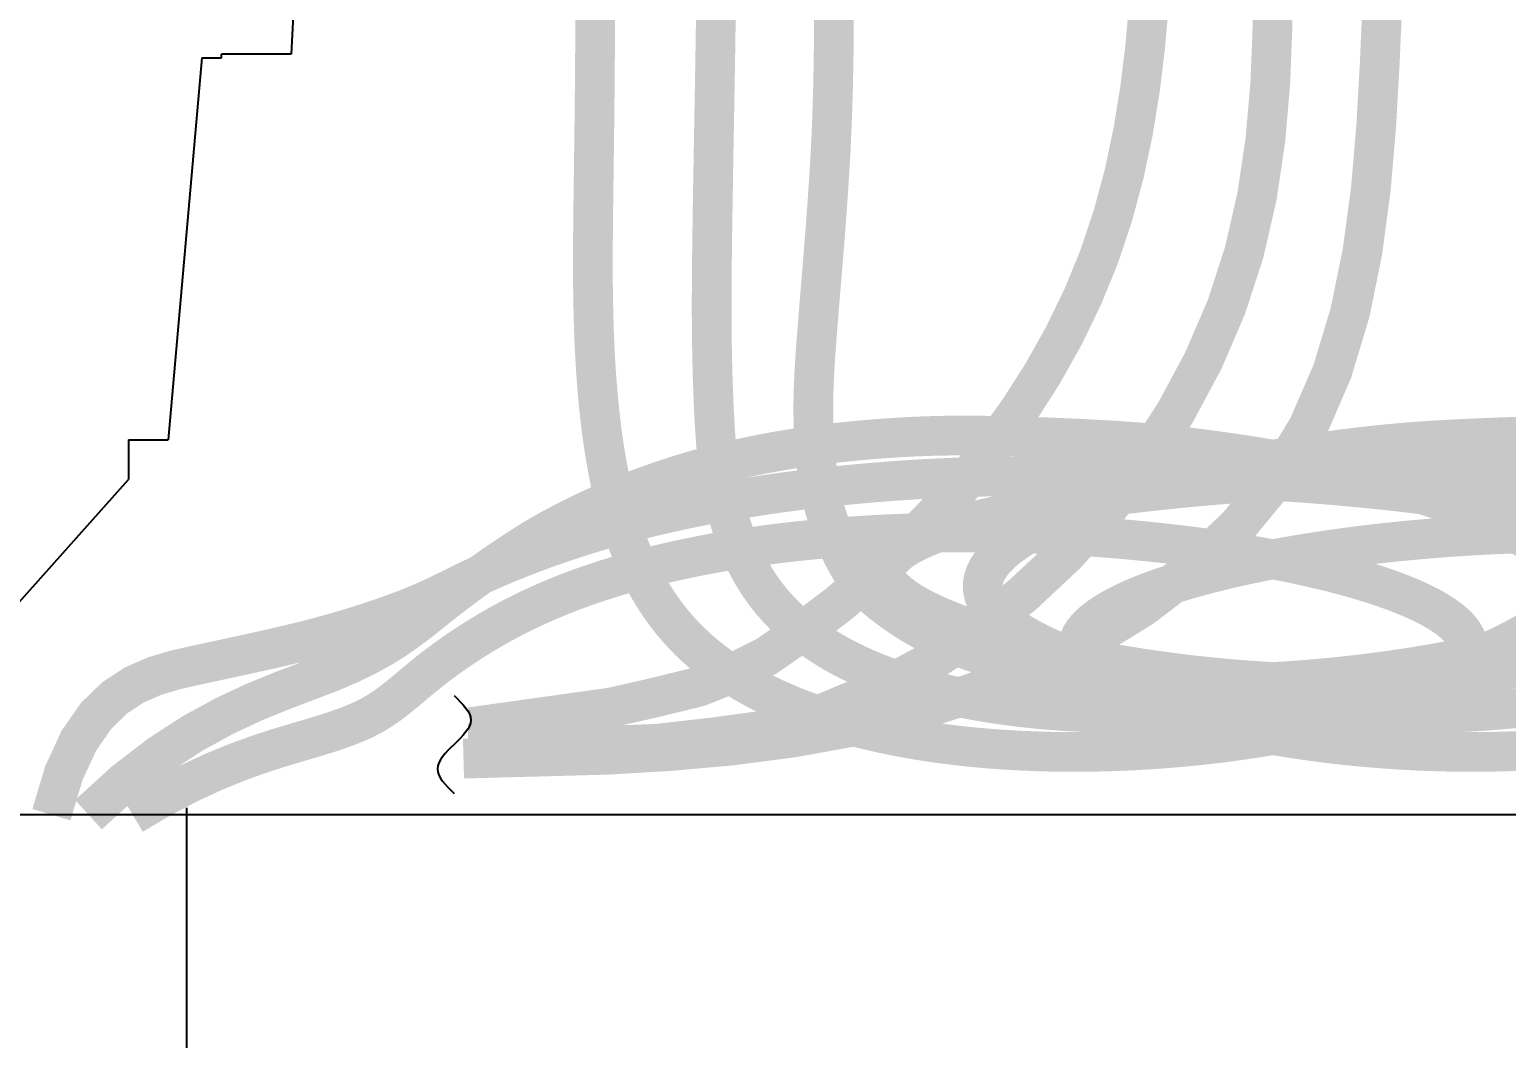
# Model space of a CAD drawing. Header units: feet. Extents: x -208 to 2089, y -974 to 342.
# Drawn here: x 1297.5 to 1371.9, y -569 to -518.2 of the extents above; entities that cross this region are included whole.
import ezdxf
from ezdxf import colors
from ezdxf.entities.mleader import LeaderData, LeaderLine
from ezdxf.math import Vec2, Vec3

# ---------------------------------------------------------------- set-up
doc = ezdxf.new("R2010")
doc.units = ezdxf.units.FT
doc.header["$MEASUREMENT"] = 0
for name, color, linetype in [('CABLE', 2, 'Continuous'), ('EQUIPMENT', 6, 'Continuous'), ('TEXT', 1, 'Continuous')]:
    doc.layers.add(name, color=color, linetype=linetype)
doc.styles.add('NEI-A', font='arial.ttf', dxfattribs={"height": 0.1})

msp = doc.modelspace()

# ---------------------------------------------------------------- linework, layer by layer
at = {"layer": 'CABLE', "const_width": 2}
for points in [[(1360.1311, -515.07373), (1360.11153, -517.97178), (1359.99866, -520.85792), (1359.75124, -523.72455), (1359.32803, -526.5641), (1358.68778, -529.36898), (1357.79101, -532.13115), (1356.62956, -534.83426), (1355.22212, -537.45489), (1353.58827, -539.96936), (1351.74756, -542.354), (1349.71957, -544.58516), (1347.52385, -546.63916), (1345.17998, -548.49234), (1342.70752, -550.12102), (1340.12603, -551.50155), (1337.45508, -552.61025), (1334.71269, -553.43775), (1331.92404, -553.81713), (1329.13883, -554.13469), (1326.33493, -554.24677), (1319.58687, -554.11601)], [(1326.01193, -516.77273), (1326.00954, -517.18785), (1326.00704, -517.60287), (1326.00441, -518.01781), (1326.00166, -518.43263), (1325.99877, -518.84735), (1325.99574, -519.26195), (1325.99255, -519.67641), (1325.98921, -520.09074), (1325.98569, -520.50493), (1325.98201, -520.91896), (1325.97814, -521.33283), (1325.97407, -521.74653), (1325.96981, -522.16004), (1325.96535, -522.57338), (1325.96067, -522.98651), (1325.95577, -523.39945), (1325.95069, -523.81219), (1325.94545, -524.22474), (1325.94009, -524.63711), (1325.93466, -525.0493), (1325.92917, -525.46134), (1325.92367, -525.87321), (1325.91818, -526.28494), (1325.91277, -526.69653), (1325.90754, -527.10802), (1325.90262, -527.51945), (1325.89814, -527.93088), (1325.89423, -528.34234), (1325.89101, -528.75387), (1325.88861, -529.16552), (1325.88717, -529.57733), (1325.8868, -529.98934), (1325.88766, -530.40161), (1325.88987, -530.81418), (1325.89359, -531.2271), (1325.89894, -531.64041), (1325.90608, -532.05417), (1325.91514, -532.46843), (1325.92627, -532.88322), (1325.9396, -533.2986), (1325.95528, -533.7146), (1325.97346, -534.13124), (1325.99429, -534.54857), (1326.01792, -534.96659), (1326.04449, -535.38536), (1326.07416, -535.80489), (1326.10707, -536.22521), (1326.1434, -536.64632), (1326.18336, -537.06805), (1326.22721, -537.4902), (1326.2752, -537.91258), (1326.32757, -538.33496), (1326.38458, -538.75717), (1326.44647, -539.17899), (1326.51348, -539.60022), (1326.58589, -540.02064), (1326.66399, -540.43992), (1326.74809, -540.85769), (1326.83852, -541.27361), (1326.93559, -541.68731), (1327.03961, -542.09843), (1327.15089, -542.50663), (1327.26977, -542.91154), (1327.39654, -543.3128), (1327.53152, -543.71007), (1327.67504, -544.10296), (1327.8274, -544.49114), (1327.98893, -544.87423), (1328.15994, -545.25188), (1328.34074, -545.62373), (1328.53166, -545.98942), (1328.73299, -546.3486), (1328.94493, -546.70099), (1329.16767, -547.04633), (1329.4014, -547.38435), (1329.6463, -547.7148), (1329.90256, -548.03739), (1330.17036, -548.35188), (1330.44989, -548.65799), (1330.74127, -548.95551), (1331.04433, -549.24442), (1331.35885, -549.52477), (1331.68461, -549.79658), (1332.02136, -550.05989), (1332.36888, -550.31475), (1332.72695, -550.56118), (1333.09534, -550.79921), (1333.47381, -551.02891), (1333.86205, -551.25035), (1334.25976, -551.46362), (1334.66663, -551.66883), (1335.08234, -551.86606), (1335.5066, -552.05542), (1335.93908, -552.23699), (1336.37949, -552.41088), (1336.8275, -552.57717), (1337.28281, -552.73597), (1337.74511, -552.88737), (1338.21409, -553.03147), (1338.68944, -553.16835), (1339.17085, -553.29812), (1339.658, -553.42087), (1340.1506, -553.53669), (1340.64832, -553.64569), (1341.15087, -553.74795), (1341.65792, -553.84357), (1342.16917, -553.93265), (1342.68431, -554.01528), (1343.20303, -554.09156), (1343.72502, -554.16158), (1344.24997, -554.22544), (1344.77757, -554.28323), (1345.30751, -554.33505), (1345.83947, -554.38099), (1346.37316, -554.42115), (1346.90826, -554.45563), (1347.44445, -554.48451), (1347.98144, -554.5079), (1348.5189, -554.52589), (1349.05653, -554.53858), (1349.59403, -554.54605), (1350.13107, -554.54841), (1350.66735, -554.54575), (1351.20256, -554.53817), (1351.7364, -554.52576), (1352.26854, -554.50862), (1352.79868, -554.48684), (1353.32651, -554.46051), (1353.85172, -554.42974), (1354.374, -554.39462), (1354.89304, -554.35523), (1355.40853, -554.31169), (1355.92017, -554.26408), (1356.42763, -554.2125), (1356.93061, -554.15705), (1357.4288, -554.09781), (1357.92189, -554.03489), (1358.40957, -553.96838), (1358.89153, -553.89837), (1359.36746, -553.82497), (1359.83705, -553.74826), (1360.29999, -553.66834), (1360.75598, -553.58531), (1361.20469, -553.49926), (1361.64582, -553.41029), (1362.07906, -553.31848), (1362.50411, -553.22395), (1362.92064, -553.12678), (1363.32835, -553.02707), (1363.72694, -552.92491), (1364.11608, -552.8204), (1364.49548, -552.71363), (1364.86481, -552.6047), (1365.22378, -552.49371), (1365.57207, -552.38075), (1365.90936, -552.26591), (1366.23536, -552.14929), (1366.54975, -552.03099), (1366.85222, -551.91109), (1367.14246, -551.78971), (1367.42016, -551.66692), (1367.68502, -551.54283), (1367.93671, -551.41754), (1368.17493, -551.29113), (1368.39938, -551.1637), (1368.60973, -551.03535), (1368.80569, -550.90618), (1368.98696, -550.77627), (1369.15331, -550.64571), (1369.30455, -550.5146), (1369.44047, -550.38301), (1369.56088, -550.25104), (1369.66555, -550.11877), (1369.75431, -549.98628), (1369.82693, -549.85367), (1369.88328, -549.72101), (1369.92345, -549.58837), (1369.94758, -549.4558), (1369.95584, -549.32337), (1369.94837, -549.19112), (1369.92531, -549.05912), (1369.88683, -548.92742), (1369.83307, -548.79608), (1369.76419, -548.66515), (1369.68041, -548.5347), (1369.58194, -548.40476), (1369.46902, -548.27539), (1369.34186, -548.14665), (1369.20069, -548.01858), (1369.04573, -547.89123), (1368.87721, -547.76466), (1368.69534, -547.63891), (1368.50036, -547.51404), (1368.29248, -547.3901), (1368.07193, -547.26714), (1367.83893, -547.14522), (1367.5937, -547.02437), (1367.33647, -546.90465), (1367.06747, -546.78612), (1366.7869, -546.66883), (1366.49501, -546.55282), (1366.19201, -546.43815), (1365.87812, -546.32487), (1365.55357, -546.21303), (1365.21858, -546.10269), (1364.87337, -545.99388), (1364.51817, -545.88667), (1364.1532, -545.7811), (1363.77869, -545.67723), (1363.39485, -545.5751), (1363.00192, -545.47478), (1362.60011, -545.3763), (1362.18964, -545.27973), (1361.77075, -545.1851), (1361.34365, -545.09248), (1360.90857, -545.00191), (1360.46573, -544.91345), (1360.01535, -544.82715), (1359.55766, -544.74305), (1359.09288, -544.66121), (1358.62124, -544.58168), (1358.14295, -544.50452), (1357.65824, -544.42976), (1357.16734, -544.35747), (1356.67046, -544.28769), (1356.16784, -544.22048), (1355.65968, -544.15588), (1355.14623, -544.09396), (1354.62769, -544.03475), (1354.1043, -543.97831), (1353.57627, -543.9247), (1353.04384, -543.87395), (1352.50721, -543.82614), (1351.96663, -543.78129), (1351.4223, -543.73947), (1350.87446, -543.70073), (1350.32333, -543.66512), (1349.76912, -543.63269), (1349.21207, -543.60349), (1348.65239, -543.57757), (1348.09032, -543.55498), (1347.52606, -543.53578), (1346.95986, -543.52001), (1346.39192, -543.50773), (1345.82248, -543.49899), (1345.25175, -543.49384), (1344.67996, -543.49232), (1344.10734, -543.4945), (1343.5341, -543.50042), (1342.96047, -543.51014), (1342.38668, -543.5237), (1341.81294, -543.54115), (1341.23948, -543.56255), (1340.66652, -543.58795), (1340.09429, -543.6174), (1339.523, -543.65095), (1338.95289, -543.68865), (1338.38418, -543.73056), (1337.81709, -543.77672), (1337.25184, -543.82718), (1336.68865, -543.882), (1336.12775, -543.94123), (1335.56937, -544.00491), (1335.01372, -544.07311), (1334.46103, -544.14587), (1333.91152, -544.22324), (1333.36542, -544.30527), (1332.82295, -544.39202), (1332.28433, -544.48353), (1331.74979, -544.57986), (1331.21954, -544.68106), (1330.69382, -544.78717), (1330.17284, -544.89826), (1329.65683, -545.01437), (1329.14601, -545.13555), (1328.64061, -545.26185), (1328.14085, -545.39333), (1327.64694, -545.53004), (1327.15913, -545.67202), (1326.67761, -545.81932), (1326.20253, -545.97197), (1325.73405, -546.12997), (1325.27229, -546.29335), (1324.8174, -546.46211), (1324.36952, -546.63627), (1323.92879, -546.81585), (1323.49535, -547.00085), (1323.06929, -547.19128), (1322.65054, -547.38705), (1322.23898, -547.58806), (1321.83448, -547.79421), (1321.43693, -548.0054), (1321.04619, -548.22152), (1320.66216, -548.44248), (1320.2847, -548.66818), (1319.91383, -548.8984), (1319.55008, -549.13252), (1319.19412, -549.36982), (1318.8466, -549.60955), (1318.50819, -549.851), (1318.17955, -550.09342), (1317.86135, -550.33609), (1317.55424, -550.57827), (1317.25839, -550.81915), (1316.97191, -551.05753), (1316.69243, -551.29213), (1316.41756, -551.52167), (1316.14491, -551.74486), (1315.87211, -551.96042), (1315.59677, -552.16708), (1315.3165, -552.36354), (1315.02727, -552.54936), (1314.71849, -552.72742), (1314.37789, -552.90143), (1313.99321, -553.07512), (1313.5522, -553.2522), (1313.04261, -553.43638), (1312.45218, -553.63138), (1311.76865, -553.84091), (1310.98219, -554.07108), (1310.09256, -554.33753), (1309.10196, -554.65829), (1308.01259, -555.05139), (1306.82663, -555.53486), (1305.54628, -556.12673), (1304.17371, -556.84503), (1302.71114, -557.70778)], [(1365.65278, -516.58555), (1365.51374, -519.7747), (1365.33399, -522.98831), (1365.06153, -526.19272), (1364.63976, -529.3507), (1364.01208, -532.42498), (1363.12188, -535.37833), (1361.91255, -538.1735), (1360.32972, -540.77382), (1358.37331, -543.15716), (1356.09945, -545.31641), (1353.56685, -547.24513), (1350.83423, -548.9369), (1347.9603, -550.38529), (1345.00363, -551.58397), (1342.00544, -552.5386), (1338.97414, -553.27745), (1335.91445, -553.83136), (1332.8311, -554.23116), (1329.72883, -554.50765), (1326.61237, -554.69167), (1319.37162, -554.88624)], [(1353.89257, -516.8147), (1353.70107, -519.00749), (1353.43571, -521.18398), (1353.08347, -523.33888), (1352.63137, -525.46689), (1352.0664, -527.56273), (1351.37558, -529.62109), (1350.55004, -531.63686), (1349.59469, -533.60557), (1348.51732, -535.52285), (1347.32568, -537.38432), (1346.02756, -539.18563), (1344.63072, -540.92241), (1343.14294, -542.59031), (1341.57199, -544.18495), (1339.92564, -545.70198), (1338.21166, -547.13702), (1336.43783, -548.48572), (1334.61191, -549.74372), (1332.86506, -550.60687), (1331.21127, -551.26795), (1328.89598, -551.83459), (1326.81694, -552.30679), (1319.72929, -553.2984)], [(1332.08905, -516.88438), (1332.07053, -518.17198), (1332.0517, -519.38148), (1332.03298, -520.51347), (1332.01477, -521.56855), (1331.9975, -522.54731), (1331.98148, -523.45191), (1331.96671, -524.29063), (1331.95308, -525.07336), (1331.9405, -525.80993), (1331.92886, -526.51021), (1331.91807, -527.18405), (1331.90802, -527.8413), (1331.89862, -528.49183), (1331.88986, -529.14382), (1331.88206, -529.79874), (1331.87565, -530.45642), (1331.87103, -531.11665), (1331.86862, -531.77926), (1331.86885, -532.44406), (1331.87213, -533.11085), (1331.87887, -533.77944), (1331.8894, -534.44873), (1331.90372, -535.11391), (1331.92172, -535.76926), (1331.94331, -536.40905), (1331.96839, -537.02756), (1331.99686, -537.61906), (1332.02862, -538.17783), (1332.06358, -538.69814), (1332.10169, -539.17609), (1332.14313, -539.61502), (1332.18813, -540.0201), (1332.23692, -540.3965), (1332.28974, -540.74939), (1332.34681, -541.08392), (1332.40838, -541.40528), (1332.47466, -541.71862), (1332.5459, -542.02822), (1332.62226, -542.33483), (1332.70393, -542.6383), (1332.79108, -542.93848), (1332.8839, -543.23523), (1332.98255, -543.5284), (1333.08722, -543.81785), (1333.19807, -544.10342), (1333.31529, -544.38498), (1333.43904, -544.66239), (1333.56947, -544.93551), (1333.70675, -545.2042), (1333.85102, -545.46834), (1334.00246, -545.72778), (1334.16122, -545.98239), (1334.32746, -546.23203), (1334.50131, -546.47659), (1334.68276, -546.71603), (1334.87179, -546.95031), (1335.06837, -547.17941), (1335.27246, -547.40332), (1335.48404, -547.622), (1335.70308, -547.83542), (1335.92954, -548.04358), (1336.16337, -548.24644), (1336.40446, -548.44404), (1336.65265, -548.63643), (1336.90779, -548.82365), (1337.16975, -549.00573), (1337.43838, -549.18273), (1337.71353, -549.35468), (1337.99505, -549.52163), (1338.28281, -549.68361), (1338.57665, -549.84068), (1338.87643, -549.99287), (1339.182, -550.14023), (1339.49321, -550.2828), (1339.80992, -550.42063), (1340.13198, -550.55376), (1340.45924, -550.68222), (1340.79155, -550.80608), (1341.12878, -550.92536), (1341.47076, -551.04011), (1341.81736, -551.15038), (1342.16843, -551.25621), (1342.52382, -551.35763), (1342.88338, -551.45471), (1343.24697, -551.54747), (1343.61444, -551.63596), (1343.98564, -551.72023), (1344.36043, -551.80031), (1344.73866, -551.87626), (1345.12018, -551.94812), (1345.50484, -552.01592), (1345.8925, -552.07971), (1346.28301, -552.13954), (1346.67623, -552.19544), (1347.072, -552.24747), (1347.47018, -552.29566), (1347.87062, -552.34006), (1348.27319, -552.38071), (1348.67772, -552.41766), (1349.08407, -552.45094), (1349.49209, -552.48061), (1349.90165, -552.5067), (1350.31259, -552.52926), (1350.72476, -552.54833), (1351.13801, -552.56395), (1351.55221, -552.57617), (1351.9672, -552.58504), (1352.38284, -552.59059), (1352.79897, -552.59286), (1353.21546, -552.59191), (1353.63215, -552.58777), (1354.0489, -552.58049), (1354.46557, -552.57011), (1354.88199, -552.55668), (1355.29804, -552.54023), (1355.71355, -552.52082), (1356.12839, -552.49848), (1356.5424, -552.47326), (1356.95545, -552.44519), (1357.36737, -552.41434), (1357.77803, -552.38073), (1358.18728, -552.34441), (1358.59497, -552.30543), (1359.00096, -552.26382), (1359.40509, -552.21963), (1359.80723, -552.17291), (1360.20721, -552.1237), (1360.60491, -552.07204), (1361.00016, -552.01797), (1361.39283, -551.96154), (1361.78276, -551.90279), (1362.16981, -551.84177), (1362.55383, -551.77851), (1362.93468, -551.71306), (1363.3122, -551.64547), (1363.68625, -551.57577), (1364.05669, -551.50402), (1364.42337, -551.43025), (1364.78613, -551.35451), (1365.14484, -551.27684), (1365.49934, -551.19728), (1365.8495, -551.11588), (1366.19515, -551.03268), (1366.53616, -550.94772), (1366.87238, -550.86106), (1367.20366, -550.77272), (1367.52985, -550.68276), (1367.85081, -550.59121), (1368.16639, -550.49813), (1368.47644, -550.40355), (1368.78081, -550.30751), (1369.07937, -550.21007), (1369.37196, -550.11126), (1369.65843, -550.01113), (1369.93865, -549.90972), (1370.21245, -549.80707), (1370.4797, -549.70323), (1370.74024, -549.59824), (1370.99394, -549.49214), (1371.24064, -549.38498), (1371.48019, -549.27681), (1371.71245, -549.16765), (1371.93728, -549.05756), (1372.15452, -548.94659), (1372.36403, -548.83476), (1372.56566, -548.72214), (1372.75926, -548.60875), (1372.9447, -548.49465)], [(1338.02716, -516.78784), (1338.02607, -517.4866), (1338.02315, -518.14714), (1338.01813, -518.7897), (1338.01076, -519.43121), (1338.00078, -520.07526), (1337.98794, -520.72214), (1337.97199, -521.37212), (1337.95267, -522.02548), (1337.92973, -522.68251), (1337.90292, -523.34348), (1337.87199, -524.00867), (1337.83679, -524.67827), (1337.79757, -525.35219), (1337.75471, -526.03021), (1337.70858, -526.71216), (1337.65954, -527.39783), (1337.60795, -528.08704), (1337.5542, -528.77959), (1337.49864, -529.47529), (1337.44175, -530.17296), (1337.38444, -530.86753), (1337.32774, -531.55292), (1337.27267, -532.22307), (1337.22024, -532.87191), (1337.17148, -533.49338), (1337.12742, -534.08142), (1337.08907, -534.62994), (1337.05722, -535.13482), (1337.03175, -535.59954), (1337.01229, -536.02953), (1336.99849, -536.43022), (1336.98999, -536.80701), (1336.98643, -537.16534), (1336.98745, -537.51061), (1336.99269, -537.84826), (1337.00187, -538.18277), (1337.01511, -538.51494), (1337.03256, -538.84464), (1337.05444, -539.17175), (1337.0809, -539.49613), (1337.11214, -539.81766), (1337.14835, -540.13621), (1337.1897, -540.45165), (1337.23638, -540.76385), (1337.28857, -541.07267), (1337.34646, -541.37801), (1337.41022, -541.67971), (1337.48005, -541.97766), (1337.55613, -542.27173), (1337.63864, -542.56179), (1337.72776, -542.8477), (1337.82341, -543.12907), (1337.92445, -543.40438), (1338.02947, -543.67184), (1338.13706, -543.92965), (1338.24582, -544.17604), (1338.35432, -544.4092), (1338.46118, -544.62736), (1338.56497, -544.82871), (1338.66465, -545.01212), (1338.7607, -545.17909), (1338.85393, -545.33176), (1338.94517, -545.47229), (1339.03525, -545.60282), (1339.125, -545.7255), (1339.21525, -545.84248), (1339.30683, -545.95591), (1339.40076, -546.0678), (1339.49889, -546.17962), (1339.60329, -546.29271), (1339.71598, -546.40841), (1339.83904, -546.52805), (1339.97451, -546.65297), (1340.12444, -546.7845), (1340.29088, -546.92399), (1340.4753, -547.07224), (1340.67681, -547.22799), (1340.89396, -547.38943), (1341.12528, -547.55478), (1341.36931, -547.72223), (1341.62458, -547.88999), (1341.88963, -548.05627), (1342.16299, -548.21927), (1342.44343, -548.37749), (1342.73055, -548.5307), (1343.02421, -548.67892), (1343.32425, -548.82222), (1343.63051, -548.96065), (1343.94284, -549.09424), (1344.26108, -549.22307), (1344.58507, -549.34716), (1344.91465, -549.46658), (1345.24968, -549.58137), (1345.58998, -549.69158), (1345.93541, -549.79727), (1346.28581, -549.89848), (1346.64101, -549.99526), (1347.00087, -550.08766), (1347.36523, -550.17574), (1347.73393, -550.25954), (1348.1068, -550.33911), (1348.48371, -550.4145), (1348.86449, -550.48576), (1349.24897, -550.55295), (1349.63702, -550.61611), (1350.02846, -550.67528), (1350.42314, -550.73053), (1350.82091, -550.78191), (1351.2216, -550.82945), (1351.62507, -550.87321), (1352.03115, -550.91324), (1352.43969, -550.9496), (1352.85053, -550.98232), (1353.26351, -551.01147), (1353.67847, -551.03709), (1354.09527, -551.05922), (1354.51374, -551.07793), (1354.93373, -551.09325), (1355.35507, -551.10525), (1355.77762, -551.11396), (1356.20121, -551.11945), (1356.62569, -551.12175), (1357.05091, -551.12093), (1357.47669, -551.11702), (1357.9029, -551.11008), (1358.32936, -551.10016), (1358.75593, -551.08731), (1359.18244, -551.07158), (1359.60875, -551.05301), (1360.03469, -551.03167), (1360.4601, -551.00759), (1360.88484, -550.98083), (1361.30873, -550.95144), (1361.73163, -550.91947), (1362.15339, -550.88496), (1362.57383, -550.84797), (1362.99281, -550.80855), (1363.41016, -550.76675), (1363.82574, -550.72262), (1364.23938, -550.6762), (1364.65093, -550.62755), (1365.06022, -550.57671), (1365.46712, -550.52374), (1365.87144, -550.46869), (1366.27305, -550.41161), (1366.67178, -550.35254), (1367.06748, -550.29154), (1367.45999, -550.22865), (1367.84914, -550.16393), (1368.2348, -550.09742), (1368.61679, -550.02919), (1368.99496, -549.95926), (1369.36916, -549.8877), (1369.73923, -549.81456), (1370.105, -549.73989), (1370.46633, -549.66372), (1370.82306, -549.58613), (1371.17503, -549.50714), (1371.52208, -549.42683), (1371.86406, -549.34522), (1372.2008, -549.26239), (1372.53216, -549.17836), (1372.85798, -549.0932), (1373.17809, -549.00696)], [(1372.99373, -543.89177), (1372.81942, -543.77807), (1372.63762, -543.66494), (1372.44844, -543.55239), (1372.25198, -543.44046), (1372.04834, -543.32917), (1371.83765, -543.21854), (1371.62, -543.1086), (1371.39551, -542.99937), (1371.16428, -542.89088), (1370.92641, -542.78315), (1370.68203, -542.67621), (1370.43123, -542.57007), (1370.17412, -542.46477), (1369.91081, -542.36033), (1369.64141, -542.25678), (1369.36602, -542.15413), (1369.08476, -542.05242), (1368.79773, -541.95166), (1368.50504, -541.85189), (1368.20679, -541.75312), (1367.9031, -541.65539), (1367.59407, -541.55871), (1367.27981, -541.46311), (1366.96043, -541.36862), (1366.63603, -541.27525), (1366.30673, -541.18304), (1365.97263, -541.09201), (1365.63383, -541.00218), (1365.29045, -540.91358), (1364.9426, -540.82623), (1364.59037, -540.74016), (1364.23389, -540.65539), (1363.87325, -540.57194), (1363.50857, -540.48985), (1363.13995, -540.40912), (1362.7675, -540.3298), (1362.39133, -540.25191), (1362.01154, -540.17546), (1361.62825, -540.10048), (1361.24156, -540.027), (1360.85157, -539.95505), (1360.45841, -539.88464), (1360.06216, -539.8158), (1359.66295, -539.74855), (1359.26088, -539.68293), (1358.85606, -539.61895), (1358.44859, -539.55664), (1358.03859, -539.49603), (1357.62616, -539.43713), (1357.2114, -539.37998), (1356.79443, -539.32459), (1356.37536, -539.27099), (1355.95428, -539.21922), (1355.53132, -539.16928), (1355.10543, -539.12119), (1354.67101, -539.07488), (1354.2213, -539.03026), (1353.74957, -538.98726), (1353.24905, -538.94579), (1352.71301, -538.90575), (1352.13469, -538.86708), (1351.50734, -538.82967), (1350.82766, -538.79357), (1350.10612, -538.75919), (1349.35665, -538.72711), (1348.59317, -538.69787), (1347.8296, -538.67201), (1347.07987, -538.65008), (1346.35789, -538.63265), (1345.67758, -538.62025), (1345.04943, -538.61328), (1344.47014, -538.61153), (1343.93297, -538.61464), (1343.43117, -538.62223), (1342.958, -538.63394), (1342.50672, -538.6494), (1342.07059, -538.66824), (1341.64286, -538.6901), (1341.21794, -538.71468), (1340.7948, -538.74193), (1340.37353, -538.77188), (1339.95425, -538.80456), (1339.53707, -538.83998), (1339.12209, -538.87818), (1338.70942, -538.91918), (1338.29917, -538.96299), (1337.89144, -539.00966), (1337.48633, -539.05919), (1337.08393, -539.1116), (1336.68433, -539.16692), (1336.28763, -539.22515), (1335.89392, -539.28633), (1335.50328, -539.35046), (1335.11581, -539.41757), (1334.73159, -539.48767), (1334.35064, -539.56075), (1333.97294, -539.63679), (1333.59851, -539.71577), (1333.22733, -539.79768), (1332.85942, -539.8825), (1332.49477, -539.97021), (1332.13338, -540.0608), (1331.77524, -540.15425), (1331.42033, -540.25053), (1331.06861, -540.3496), (1330.72005, -540.45145), (1330.37461, -540.55604), (1330.03226, -540.66333), (1329.69297, -540.77331), (1329.3567, -540.88594), (1329.02342, -541.00119), (1328.69309, -541.11903), (1328.36568, -541.23943), (1328.04116, -541.36236), (1327.71949, -541.48779), (1327.40064, -541.6157), (1327.08457, -541.74604), (1326.77125, -541.8788), (1326.46064, -542.01394), (1326.15272, -542.15144), (1325.84745, -542.29125), (1325.54478, -542.43336), (1325.2447, -542.57773), (1324.94717, -542.72433), (1324.65214, -542.87313), (1324.35959, -543.02411), (1324.06884, -543.17773), (1323.7766, -543.33641), (1323.47896, -543.50309), (1323.17199, -543.68069), (1322.85177, -543.87213), (1322.51436, -544.08035), (1322.15585, -544.30827), (1321.77231, -544.55882), (1321.36122, -544.83402), (1320.9256, -545.13229), (1320.46989, -545.45115), (1319.99853, -545.78812), (1319.51594, -546.14071), (1319.02656, -546.50646), (1318.53483, -546.88288), (1318.04516, -547.26748), (1317.55798, -547.65816), (1317.05765, -548.05433), (1316.52448, -548.45578), (1315.93883, -548.86229), (1315.28101, -549.27364), (1314.53137, -549.68962), (1313.67023, -550.11001), (1312.67794, -550.5346), (1311.54035, -550.97029), (1310.26541, -551.45254), (1308.86662, -552.02392), (1307.35745, -552.727), (1305.75139, -553.60435), (1304.06192, -554.69855), (1302.30253, -556.05217), (1300.48669, -557.70778)], [(1373.18541, -552.24747), (1372.78722, -552.29566), (1372.38678, -552.34006), (1371.98422, -552.38071), (1371.57969, -552.41766), (1371.17334, -552.45094), (1370.76531, -552.48061), (1370.35576, -552.5067), (1369.94482, -552.52926), (1369.53265, -552.54833), (1369.11939, -552.56395), (1368.70519, -552.57617), (1368.2902, -552.58504), (1367.87457, -552.59059), (1367.45843, -552.59286), (1367.04194, -552.59191), (1366.62525, -552.58777), (1366.2085, -552.58049), (1365.79184, -552.57011), (1365.37541, -552.55668), (1364.95937, -552.54023), (1364.54385, -552.52082), (1364.12902, -552.49848), (1363.715, -552.47326), (1363.30196, -552.44519), (1362.89003, -552.41434), (1362.47937, -552.38073), (1362.07012, -552.34441), (1361.66243, -552.30543), (1361.25644, -552.26382), (1360.85231, -552.21963), (1360.45018, -552.17291), (1360.05019, -552.1237), (1359.6525, -552.07204), (1359.25724, -552.01797), (1358.86458, -551.96154), (1358.47465, -551.90279), (1358.0876, -551.84177), (1357.70358, -551.77851), (1357.32273, -551.71306), (1356.94521, -551.64547), (1356.57115, -551.57577), (1356.20071, -551.50402), (1355.83404, -551.43025), (1355.47127, -551.35451), (1355.11256, -551.27684), (1354.75806, -551.19728), (1354.40791, -551.11588), (1354.06225, -551.03268), (1353.72124, -550.94772), (1353.38503, -550.86106), (1353.05375, -550.77272), (1352.72756, -550.68276), (1352.4066, -550.59121), (1352.09102, -550.49813), (1351.78097, -550.40355), (1351.47659, -550.30751), (1351.17803, -550.21007), (1350.88544, -550.11126), (1350.59897, -550.01113), (1350.31876, -549.90972), (1350.04495, -549.80707), (1349.77771, -549.70323), (1349.51716, -549.59824), (1349.26347, -549.49214), (1349.01677, -549.38498), (1348.77722, -549.27681), (1348.54495, -549.16765), (1348.32013, -549.05756), (1348.10289, -548.94659), (1347.89338, -548.83476), (1347.69175, -548.72214), (1347.49814, -548.60875), (1347.31271, -548.49465), (1347.1356, -548.37987), (1346.96695, -548.26447), (1346.80692, -548.14848), (1346.65564, -548.03194), (1346.51328, -547.91491), (1346.37996, -547.79742), (1346.25582, -547.67951), (1346.14095, -547.56123), (1346.03549, -547.44262), (1345.93953, -547.32371), (1345.85321, -547.20455), (1345.77662, -547.08518), (1345.70989, -546.96564), (1345.6531, -546.84597), (1345.60622, -546.7262), (1345.56921, -546.60636), (1345.542, -546.48647), (1345.52455, -546.36657), (1345.5168, -546.24668), (1345.5187, -546.12683), (1345.53018, -546.00705), (1345.5512, -545.88738), (1345.58165, -545.76782), (1345.62143, -545.64842), (1345.67042, -545.52918), (1345.72852, -545.41015), (1345.79562, -545.29133), (1345.87161, -545.17276), (1345.95639, -545.05446), (1346.04985, -544.93646), (1346.15187, -544.81878), (1346.26236, -544.70144), (1346.38121, -544.58447), (1346.50829, -544.46789), (1346.64352, -544.35174), (1346.78678, -544.23602), (1346.93797, -544.12077), (1347.09697, -544.00602), (1347.26367, -543.89177), (1347.43798, -543.77807), (1347.61978, -543.66494), (1347.80897, -543.55239), (1348.00543, -543.44046), (1348.20906, -543.32917), (1348.41975, -543.21854), (1348.6374, -543.1086), (1348.86189, -542.99937), (1349.09313, -542.89088), (1349.33099, -542.78315), (1349.57538, -542.67621), (1349.82618, -542.57007), (1350.08329, -542.46477), (1350.3466, -542.36033), (1350.616, -542.25678), (1350.89138, -542.15413), (1351.17264, -542.05242), (1351.45967, -541.95166), (1351.75237, -541.85189), (1352.05061, -541.75312), (1352.3543, -541.65539), (1352.66333, -541.55871), (1352.97759, -541.46311), (1353.29697, -541.36862), (1353.62137, -541.27525), (1353.95068, -541.18304), (1354.28478, -541.09201), (1354.62357, -541.00218), (1354.96695, -540.91358), (1355.31481, -540.82623), (1355.66703, -540.74016), (1356.02352, -540.65539), (1356.38415, -540.57194), (1356.74884, -540.48985), (1357.11746, -540.40912), (1357.48991, -540.3298), (1357.86608, -540.25191), (1358.24586, -540.17546), (1358.62916, -540.10048), (1359.01585, -540.027), (1359.40583, -539.95505), (1359.799, -539.88464), (1360.19524, -539.8158), (1360.59445, -539.74855), (1360.99652, -539.68293), (1361.40134, -539.61895), (1361.80881, -539.55664), (1362.21881, -539.49603), (1362.63125, -539.43713), (1363.046, -539.37998), (1363.46297, -539.32459), (1363.88205, -539.27099), (1364.30312, -539.21922), (1364.72609, -539.16928), (1365.15198, -539.12119), (1365.5864, -539.07488), (1366.0361, -539.03026), (1366.50784, -538.98726), (1367.00835, -538.94579), (1367.54439, -538.90575), (1368.12272, -538.86708), (1368.75006, -538.82967), (1369.42975, -538.79357), (1370.15128, -538.75919), (1370.90075, -538.72711), (1371.66423, -538.69787), (1372.4278, -538.67201), (1373.17754, -538.65008)], [(1373.01819, -542.43572), (1372.70563, -542.37307), (1372.38741, -542.31134), (1372.06365, -542.25054), (1371.73446, -542.19067), (1371.39995, -542.13175), (1371.06024, -542.07379), (1370.71544, -542.01679), (1370.36565, -541.96076), (1370.01099, -541.90571), (1369.65158, -541.85165), (1369.28752, -541.79859), (1368.91892, -541.74653), (1368.54591, -541.69549), (1368.16858, -541.64547), (1367.78706, -541.59648), (1367.40145, -541.54853), (1367.01187, -541.50164), (1366.61843, -541.4558), (1366.22123, -541.41103), (1365.8204, -541.36733), (1365.41604, -541.32472), (1365.00827, -541.2832), (1364.5972, -541.24278), (1364.18293, -541.20347), (1363.76559, -541.16528), (1363.34528, -541.12821), (1362.92212, -541.09228), (1362.49503, -541.05747), (1362.05814, -541.02364), (1361.60443, -540.99064), (1361.12686, -540.9583), (1360.61836, -540.92646), (1360.07192, -540.89497), (1359.48047, -540.86365), (1358.83698, -540.83236), (1358.13682, -540.80107), (1357.38492, -540.77034), (1356.58866, -540.74086), (1355.75538, -540.71331), (1354.89246, -540.6884), (1354.00724, -540.66682), (1353.10709, -540.64926), (1352.19936, -540.63641), (1351.29142, -540.62877), (1350.39066, -540.62605), (1349.50449, -540.62775), (1348.64033, -540.63339), (1347.80557, -540.64248), (1347.00762, -540.65453), (1346.25388, -540.66905), (1345.55177, -540.68554), (1344.90628, -540.70361), (1344.31275, -540.72318), (1343.76414, -540.74425), (1343.25338, -540.76684), (1342.77341, -540.79095), (1342.31718, -540.81659), (1341.87763, -540.84378), (1341.44769, -540.8725), (1341.02149, -540.90279), (1340.59788, -540.93463), (1340.17687, -540.96805), (1339.75849, -541.00303), (1339.34276, -541.03959), (1338.92972, -541.07773), (1338.51937, -541.11745), (1338.11176, -541.15877), (1337.70688, -541.20168), (1337.30474, -541.2462), (1336.90531, -541.29231), (1336.50859, -541.34004), (1336.11454, -541.38937), (1335.72317, -541.44032), (1335.33444, -541.49289), (1334.94835, -541.54707), (1334.56488, -541.60288), (1334.184, -541.66032), (1333.80572, -541.71939), (1333.42999, -541.78009), (1333.05682, -541.84244), (1332.68618, -541.90642), (1332.31806, -541.97205), (1331.95243, -542.03932), (1331.58929, -542.10825), (1331.22861, -542.17884), (1330.87039, -542.25108), (1330.51459, -542.32498), (1330.16121, -542.40055), (1329.81023, -542.47779), (1329.46163, -542.5567), (1329.11539, -542.63729), (1328.7715, -542.71956), (1328.42995, -542.80351), (1328.0907, -542.88914), (1327.75376, -542.97647), (1327.41909, -543.06549), (1327.08669, -543.1562), (1326.75654, -543.24862), (1326.42861, -543.34274), (1326.1029, -543.43856), (1325.77938, -543.5361), (1325.45804, -543.63535), (1325.13887, -543.73631), (1324.82184, -543.839), (1324.50694, -543.94341), (1324.19415, -544.04955), (1323.88346, -544.15743), (1323.57484, -544.26703), (1323.26829, -544.37837), (1322.96378, -544.49146), (1322.6613, -544.60629), (1322.36083, -544.72287), (1322.06235, -544.8412), (1321.76585, -544.96128), (1321.47131, -545.08312), (1321.17871, -545.20673), (1320.88804, -545.3321), (1320.59928, -545.45924), (1320.31241, -545.58815), (1320.02742, -545.71884), (1319.74429, -545.85131), (1319.463, -545.98556), (1319.18353, -546.1216), (1318.90496, -546.25954), (1318.62269, -546.39995), (1318.3312, -546.54351), (1318.02499, -546.6909), (1317.69855, -546.84279), (1317.34636, -546.99988), (1316.96291, -547.16284), (1316.5427, -547.33235), (1316.08175, -547.50869), (1315.58228, -547.69049), (1315.04801, -547.87598), (1314.4827, -548.06341), (1313.89008, -548.25101), (1313.27391, -548.43701), (1312.63793, -548.61964), (1311.98589, -548.79715), (1311.31989, -548.9685), (1310.63554, -549.13567), (1309.92681, -549.30135), (1309.18766, -549.46824), (1308.41208, -549.63906), (1307.59403, -549.8165), (1306.72749, -550.00327), (1305.80641, -550.20208), (1304.83039, -550.42571), (1303.82142, -550.72721), (1302.80709, -551.16974), (1301.81502, -551.81644), (1300.87281, -552.73045), (1300.00805, -553.97492), (1299.24836, -555.61298), (1298.62133, -557.70778)], [(1372.89218, -550.17574), (1372.52348, -550.25954), (1372.1506, -550.33911), (1371.77369, -550.4145), (1371.39292, -550.48576), (1371.00843, -550.55295), (1370.62039, -550.61611), (1370.22895, -550.67528), (1369.83427, -550.73053), (1369.4365, -550.78191), (1369.0358, -550.82945), (1368.63234, -550.87321), (1368.22625, -550.91324), (1367.81772, -550.9496), (1367.40688, -550.98232), (1366.9939, -551.01147), (1366.57893, -551.03709), (1366.16213, -551.05922), (1365.74366, -551.07793), (1365.32368, -551.09325), (1364.90233, -551.10525), (1364.47978, -551.11396), (1364.05619, -551.11945), (1363.63171, -551.12175), (1363.2065, -551.12093), (1362.78071, -551.11702), (1362.35451, -551.11008), (1361.92804, -551.10016), (1361.50148, -551.08731), (1361.07496, -551.07158), (1360.64866, -551.05301), (1360.22272, -551.03167), (1359.7973, -551.00759), (1359.37257, -550.98083), (1358.94867, -550.95144), (1358.52577, -550.91947), (1358.10402, -550.88496), (1357.68358, -550.84797), (1357.2646, -550.80855), (1356.84724, -550.76675), (1356.43167, -550.72262), (1356.01803, -550.6762), (1355.60648, -550.62755), (1355.19718, -550.57671), (1354.79029, -550.52374), (1354.38596, -550.46869), (1353.98435, -550.41161), (1353.58562, -550.35254), (1353.18992, -550.29154), (1352.79742, -550.22865), (1352.40826, -550.16393), (1352.02261, -550.09742), (1351.64062, -550.02919), (1351.26244, -549.95926), (1350.88824, -549.8877), (1350.51818, -549.81456), (1350.1524, -549.73989), (1349.79107, -549.66372), (1349.43434, -549.58613), (1349.08238, -549.50714), (1348.73533, -549.42683), (1348.39335, -549.34522), (1348.0566, -549.26239), (1347.72524, -549.17836), (1347.39943, -549.0932), (1347.07932, -549.00696), (1346.76506, -548.91967), (1346.45682, -548.83141), (1346.15475, -548.7422), (1345.85901, -548.65211), (1345.56976, -548.56118), (1345.28715, -548.46947), (1345.01133, -548.37702), (1344.74248, -548.28388), (1344.48074, -548.19011), (1344.22626, -548.09574), (1343.97922, -548.00084), (1343.73976, -547.90546), (1343.50804, -547.80963), (1343.28421, -547.71342), (1343.06845, -547.61687), (1342.86089, -547.52003), (1342.6617, -547.42296), (1342.47104, -547.32569), (1342.28906, -547.22829), (1342.11592, -547.1308), (1341.95177, -547.03327), (1341.79678, -546.93575), (1341.65109, -546.8383), (1341.51487, -546.74107), (1341.38822, -546.64472), (1341.27126, -546.55), (1341.1641, -546.45769), (1341.06685, -546.36855), (1340.97962, -546.28333), (1340.90252, -546.20281), (1340.83565, -546.12775), (1340.77896, -546.05865), (1340.73165, -545.99501), (1340.69275, -545.93608), (1340.6613, -545.88108), (1340.63631, -545.82927), (1340.61682, -545.77988), (1340.60186, -545.73214), (1340.59046, -545.68531), (1340.58191, -545.63863), (1340.57655, -545.5914), (1340.57497, -545.54296), (1340.57777, -545.49261), (1340.58556, -545.43967), (1340.59892, -545.38347), (1340.61845, -545.32333), (1340.64476, -545.25856), (1340.67838, -545.18871), (1340.71957, -545.11431), (1340.76854, -545.03609), (1340.82549, -544.9548), (1340.89064, -544.87119), (1340.96419, -544.786), (1341.04634, -544.69998), (1341.13729, -544.61387), (1341.2372, -544.52831), (1341.34602, -544.44341), (1341.46362, -544.35919), (1341.5899, -544.27565), (1341.72474, -544.19281), (1341.86804, -544.11068), (1342.01968, -544.02925), (1342.17954, -543.94855), (1342.34752, -543.86858), (1342.52351, -543.78935), (1342.70739, -543.71086), (1342.89905, -543.63313), (1343.09838, -543.55617), (1343.30526, -543.47997), (1343.51959, -543.40456), (1343.74125, -543.32994), (1343.97014, -543.25612), (1344.20613, -543.18311), (1344.44912, -543.11091), (1344.69899, -543.03954), (1344.95564, -542.969), (1345.21895, -542.8993), (1345.48881, -542.83045), (1345.7651, -542.76246), (1346.04772, -542.69535), (1346.33655, -542.6291), (1346.63149, -542.56374), (1346.93241, -542.49928), (1347.23921, -542.43572), (1347.55178, -542.37307), (1347.86999, -542.31134), (1348.19375, -542.25054), (1348.52294, -542.19067), (1348.85745, -542.13175), (1349.19716, -542.07379), (1349.54197, -542.01679), (1349.89176, -541.96076), (1350.24641, -541.90571), (1350.60583, -541.85165), (1350.96989, -541.79859), (1351.33848, -541.74653), (1351.7115, -541.69549), (1352.08882, -541.64547), (1352.47034, -541.59648), (1352.85595, -541.54853), (1353.24554, -541.50164), (1353.63898, -541.4558), (1354.03617, -541.41103), (1354.437, -541.36733), (1354.84136, -541.32472), (1355.24913, -541.2832), (1355.66021, -541.24278), (1356.07447, -541.20347), (1356.49181, -541.16528), (1356.91212, -541.12821), (1357.33528, -541.09228), (1357.76238, -541.05747), (1358.19926, -541.02364), (1358.65297, -540.99064), (1359.13055, -540.9583), (1359.63904, -540.92646), (1360.18549, -540.89497), (1360.77693, -540.86365), (1361.42042, -540.83236), (1362.12059, -540.80107), (1362.87248, -540.77034), (1363.66875, -540.74086), (1364.50202, -540.71331), (1365.36494, -540.6884), (1366.25016, -540.66682), (1367.15032, -540.64926), (1368.05805, -540.63641), (1368.96599, -540.62877), (1369.86675, -540.62605), (1370.75291, -540.62775), (1371.61708, -540.63339), (1372.45184, -540.64248), (1373.24979, -540.65453)], [(1373.34915, -554.45563), (1372.81295, -554.48451), (1372.27597, -554.5079), (1371.7385, -554.52589), (1371.20087, -554.53858), (1370.66338, -554.54605), (1370.12633, -554.54841), (1369.59005, -554.54575), (1369.05484, -554.53817), (1368.52101, -554.52576), (1367.98887, -554.50862), (1367.45872, -554.48684), (1366.93089, -554.46051), (1366.40568, -554.42974), (1365.8834, -554.39462), (1365.36436, -554.35523), (1364.84887, -554.31169), (1364.33724, -554.26408), (1363.82978, -554.2125), (1363.3268, -554.15705), (1362.82861, -554.09781), (1362.33552, -554.03489), (1361.84784, -553.96838), (1361.36587, -553.89837), (1360.88994, -553.82497), (1360.42035, -553.74826), (1359.95741, -553.66834), (1359.50143, -553.58531), (1359.05272, -553.49926), (1358.61158, -553.41029), (1358.17834, -553.31848), (1357.7533, -553.22395), (1357.33677, -553.12678), (1356.92905, -553.02707), (1356.53047, -552.92491), (1356.14132, -552.8204), (1355.76193, -552.71363), (1355.39259, -552.6047), (1355.03362, -552.49371), (1354.68534, -552.38075), (1354.34804, -552.26591), (1354.02204, -552.14929), (1353.70765, -552.03099), (1353.40518, -551.91109), (1353.11494, -551.78971), (1352.83724, -551.66692), (1352.57239, -551.54283), (1352.3207, -551.41754), (1352.08247, -551.29113), (1351.85803, -551.1637), (1351.64767, -551.03535), (1351.45171, -550.90618), (1351.27045, -550.77627), (1351.10409, -550.64571), (1350.95285, -550.5146), (1350.81693, -550.38301), (1350.69653, -550.25104), (1350.59185, -550.11877), (1350.5031, -549.98628), (1350.43048, -549.85367), (1350.37413, -549.72101), (1350.33396, -549.58837), (1350.30982, -549.4558), (1350.30156, -549.32337), (1350.30904, -549.19112), (1350.33209, -549.05912), (1350.37057, -548.92742), (1350.42434, -548.79608), (1350.49321, -548.66515), (1350.577, -548.5347), (1350.67546, -548.40476), (1350.78839, -548.27539), (1350.91554, -548.14665), (1351.05671, -548.01858), (1351.21167, -547.89123), (1351.3802, -547.76466), (1351.56206, -547.63891), (1351.75705, -547.51404), (1351.96493, -547.3901), (1352.18548, -547.26714), (1352.41848, -547.14522), (1352.6637, -547.02437), (1352.92093, -546.90465), (1353.18994, -546.78612), (1353.4705, -546.66883), (1353.7624, -546.55282), (1354.0654, -546.43815), (1354.37929, -546.32487), (1354.70384, -546.21303), (1355.03883, -546.10269), (1355.38404, -545.99388), (1355.73923, -545.88667), (1356.1042, -545.7811), (1356.47871, -545.67723), (1356.86255, -545.5751), (1357.25549, -545.47478), (1357.6573, -545.3763), (1358.06776, -545.27973), (1358.48665, -545.1851), (1358.91375, -545.09248), (1359.34883, -545.00191), (1359.79167, -544.91345), (1360.24205, -544.82715), (1360.69974, -544.74305), (1361.16452, -544.66121), (1361.63617, -544.58168), (1362.11445, -544.50452), (1362.59916, -544.42976), (1363.09007, -544.35747), (1363.58694, -544.28769), (1364.08957, -544.22048), (1364.59772, -544.15588), (1365.11118, -544.09396), (1365.62971, -544.03475), (1366.15311, -543.97831), (1366.68113, -543.9247), (1367.21357, -543.87395), (1367.75019, -543.82614), (1368.29078, -543.78129), (1368.8351, -543.73947), (1369.38294, -543.70073), (1369.93408, -543.66512), (1370.48828, -543.63269), (1371.04534, -543.60349), (1371.60501, -543.57757), (1372.16709, -543.55498), (1372.73134, -543.53578), (1373.29755, -543.52001)]]:
    msp.add_lwpolyline(points, dxfattribs=at)
at = {"layer": 'CABLE', "ltscale": 0.5}
msp.add_spline([(1318.89852, -551.71063), (1319.73903, -552.94171), (1318.89852, -554.1728), (1318.05801, -555.40388), (1318.89852, -556.63497)], degree=3, dxfattribs=at)
at = {"layer": 'EQUIPMENT'}
for p, q in [((1311.92598, -495.58278), (1310.68945, -519.39629)), ((1306.18945, -519.58278), (1304.50195, -538.83278)), ((1306.18945, -519.58278), (1307.18945, -519.58278)), ((1310.68945, -519.39629), (1307.18945, -519.39629)), ((1307.18945, -519.58278), (1307.18945, -519.39629)), ((1302.50195, -538.83278), (1304.50195, -538.83278)), ((1302.50195, -538.83278), (1302.50195, -540.83278)), ((1296.00195, -548.09898), (1302.50195, -540.83278)), ((1291.31445, -557.70778), (1435.06445, -557.70778))]:
    msp.add_line(p, q, dxfattribs=at)
msp.add_lwpolyline([(1305.41733, -557.35787), (1305.41733, -575.6298, -0.20460743), (1300.78924, -586.46602), (1290.19272, -596.60851)], format="xyb", dxfattribs=at)

# ---------------------------------------------------------------- leaders
at = {"layer": 'TEXT'}
ml = msp.add_multileader_mtext('Standard', dxfattribs=at)
ml.set_content('POWER CABLE (TYP.)', color=256, style='NEI-A')
ml.set_leader_properties()
ml.build(insert=Vec2(0, 0))
ml.multileader.update_dxf_attribs({"dogleg_length": 0.0625, "arrow_head_size": 2.14436, "scale": 20})
ctx = ml.context
ctx.base_point, ctx.scale, ctx.char_height, ctx.arrow_head_size, ctx.landing_gap_size, ctx.plane_origin = Vec3(1074.80747, -519.94717), 20, 2, 2.14436, 1.28662, Vec3(1027.76782, -557.03664)
notes = []
notes.append((ctx, [(0, (1, 1, 0), (1073.73529, -519.94717), (1, 0), 1.07218, [(0, [(1067.36741, -534.24263)], 0, [])])]))
ctx.mtext.insert, ctx.mtext.width, ctx.mtext.defined_height, ctx.mtext.line_spacing_factor, ctx.mtext.flow_direction = Vec3(1076.09409, -518.65317), 17.1506188, 4.59906, 0.9, 5
ml = msp.add_multileader_mtext('Standard', dxfattribs=at)
ml.set_content('{\\H1.08333x;2 POS. 35kV 600 A,P JUNCTION INSERT SEE DETAIL 1.}', color=256, style='NEI-A')
ml.set_leader_properties()
ml.build(insert=Vec2(0, 0))
ml.multileader.update_dxf_attribs({"dogleg_length": 0.0625, "arrow_head_size": 2.5, "scale": 20})
ctx = ml.context
ctx.base_point, ctx.scale, ctx.char_height, ctx.arrow_head_size, ctx.landing_gap_size, ctx.plane_origin = Vec3(840.08622, -584.15422), 20, 2, 2.5, 1.5, Vec3(795.9645, -563.82487)
notes.append((ctx, [(0, (1, 1, 0), (838.83622, -584.15422), (1, 0), 1.25, [(0, [(815.23018, -531.62117)], 0, [])])]))
ctx.mtext.insert, ctx.mtext.width, ctx.mtext.line_spacing_factor, ctx.mtext.flow_direction = Vec3(841.58622, -583.13575), 32.8297529, 0.9, 5
ml = msp.add_multileader_mtext('Standard', dxfattribs=at)
ml.set_content('GROUND\\PCABLE', color=256, style='NEI-A')
ml.set_leader_properties()
ml.build(insert=Vec2(0, 0))
ml.multileader.update_dxf_attribs({"dogleg_length": 0.0625, "arrow_head_size": 2.14436, "scale": 20})
ctx = ml.context
ctx.base_point, ctx.scale, ctx.char_height, ctx.arrow_head_size, ctx.landing_gap_size, ctx.plane_origin = Vec3(1114.73017, -554.9144), 20, 2, 2.14436, 1.28662, Vec3(1066.48246, -593.07885)
notes.append((ctx, [(0, (1, 1, 0), (1113.65799, -554.9144), (1, 0), 1.07218, [(0, [(1106.08204, -547.6994)], 0, [])])]))
ctx.mtext.insert, ctx.mtext.width, ctx.mtext.defined_height, ctx.mtext.line_spacing_factor, ctx.mtext.flow_direction = Vec3(1116.01678, -553.89735), 11.9774299, 4.59906, 0.9, 5
ml = msp.add_multileader_mtext('Standard', dxfattribs=at)
ml.set_content('KIT, LIFTING EYE ASSEMBLY', color=256, style='NEI-A')
ml.set_leader_properties()
ml.build(insert=Vec2(0, 0))
ml.multileader.update_dxf_attribs({"dogleg_length": 0.0625, "arrow_head_size": 2.5, "scale": 20})
ctx = ml.context
ctx.base_point, ctx.scale, ctx.char_height, ctx.arrow_head_size, ctx.landing_gap_size, ctx.plane_origin = Vec3(863.0598, -572.65713), 20, 2, 2.5, 1.5, Vec3(812.91346, -603.76299)
notes.append((ctx, [(0, (1, 1, 0), (861.8098, -572.65713), (1, 0), 1.25, [(0, [(859.6142, -559.24416)], 0, [])])]))
ctx.mtext.insert, ctx.mtext.width, ctx.mtext.line_spacing_factor, ctx.mtext.flow_direction = Vec3(864.5598, -571.64007), 24.0519796, 0.9, 5
for ctx, leaders in notes:
    for number, flags, end, landing, length, lines in leaders:
        leader = LeaderData()
        leader.index, (leader.has_last_leader_line, leader.has_dogleg_vector, leader.attachment_direction) = number, flags
        leader.last_leader_point, leader.dogleg_vector, leader.dogleg_length = Vec3(end), Vec3(landing), length
        for number, points, colour, breaks in lines:
            line = LeaderLine()
            line.index, line.vertices, line.color, line.breaks = number, Vec3.list(points), colors.encode_raw_color(colour), breaks
            leader.lines.append(line)
        ctx.leaders.append(leader)

doc.saveas('drawing.dxf')
